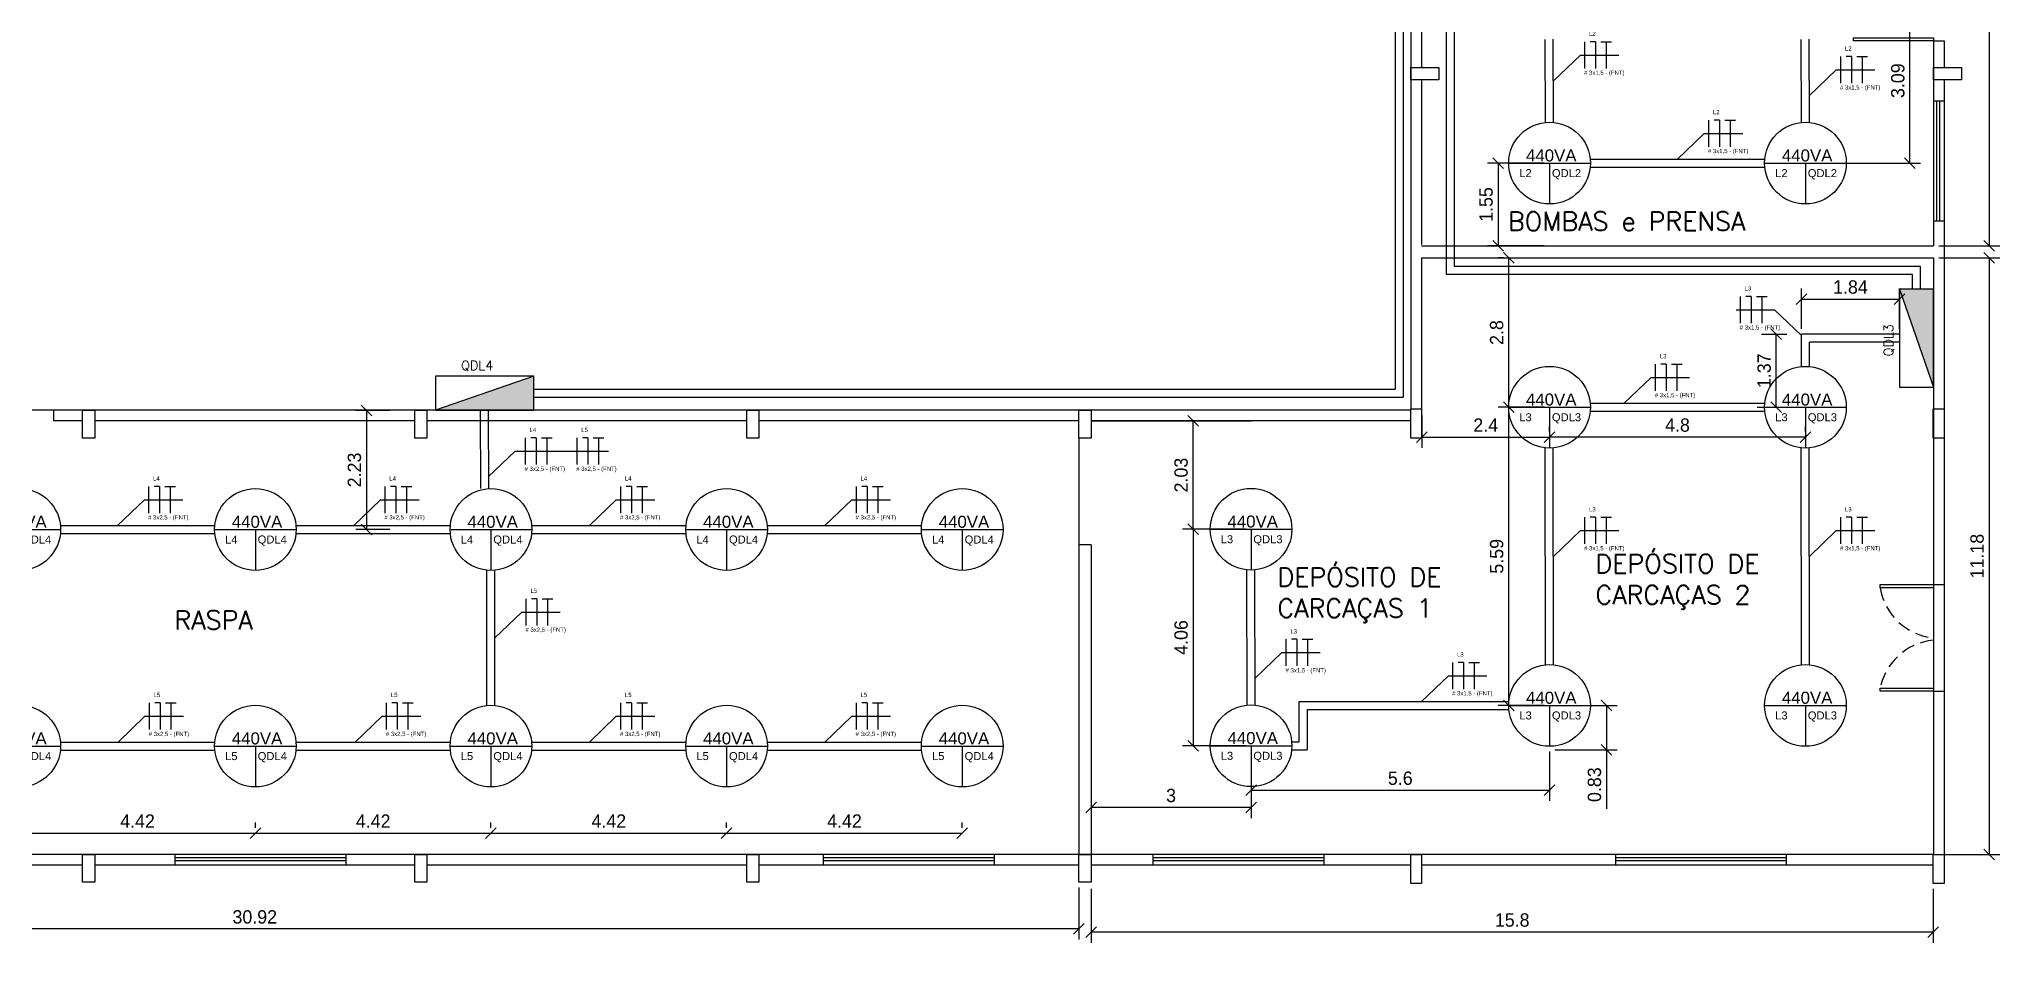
# Model space of a CAD drawing. Extents: x 196 to 565, y -49 to 207.
# Drawn here: x 374.41 to 411.19, y 12.34 to 29.27 of the extents above; entities that cross this region are included whole.
import ezdxf

# ---------------------------------------------------------------- set-up
doc = ezdxf.new("R2010")
doc.units = 0
doc.header["$MEASUREMENT"] = 0
doc.linetypes.add('DASHED2', pattern=[0.375, 0.25, -0.125])
doc.layers.get('0').update_dxf_attribs({"linetype": 'CONTINUOUS'})
doc.layers.get('DEFPOINTS').update_dxf_attribs({"linetype": 'CONTINUOUS'})
for name, color, linetype in [('_ARQ', 5, 'CONTINUOUS'), ('_ARQ-TEXTO', 4, 'CONTINUOUS'), ('_COTAS', 4, 'CONTINUOUS'), ('_ELT-ELETROCALHAS', 1, 'CONTINUOUS'), ('_ELT-LUMINARIAS', 3, 'CONTINUOUS'), ('_ELT-MÁQUINAS', 3, 'CONTINUOUS'), ('_ELT-PONTO', 2, 'CONTINUOUS'), ('_ELT-PONTO-TEXTO', 4, 'CONTINUOUS'), ('_ELT_ELETRODUTO_COT', 1, 'CONTINUOUS'), ('ELET_FIAÇÃO', 1, 'CONTINUOUS')]:
    doc.layers.add(name, color=color, linetype=linetype)
doc.styles.add('ARIAL', font='arial.ttf')
doc.styles.add('ROMANS', font='romans')
doc.dimstyles.new('LUMINOTECNICO', dxfattribs={"dimscale": 0, "dimtxt": 0.25, "dimasz": 0.2, "dimexe": 0.2, "dimexo": 0.1, "dimgap": 0.1, "dimtad": 1, "dimdsep": 46, "dimtxsty": 'Standard', "dimblk1": 'OBLIQUE', "dimblk2": 'OBLIQUE', "dimsah": 1, "dimcen": 0.2, "dimadec": 1, "dimazin": 0, "dimtfac": 1, "dimtmove": 0, "dimatfit": 3, "dimldrblk": 'OBLIQUE', "dimfxl": 1, "dimtolj": 1, "dimtzin": 0, "dimarcsym": 0})

# ---------------------------------------------------------------- blocks, each defined once
blk = doc.blocks.new('_OBLIQUE')
at = {"color": 0, "linetype": 'ByBlock'}
blk.add_line((-0.5, -0.5), (0.5, 0.5), dxfattribs=at)
blk = doc.blocks.new('*D66')
at = {"layer": '_COTAS', "color": 0, "linetype": 'Continuous', "lineweight": -2, "transparency": 16777216}
for p, q in [((410.043, 34.682), (411.188, 34.682)), ((410.988, 34.682), (410.988, 25.4)), ((410.043, 25.4), (411.188, 25.4))]:
    blk.add_line(p, q, dxfattribs=at)
at = {"layer": 'DEFPOINTS', "color": 0, "linetype": 'Continuous', "transparency": 16777216}
for p in [(409.943, 34.682), (409.943, 25.4), (410.988, 25.4)]:
    blk.add_point(p, dxfattribs=at)
at = {"layer": '_COTAS', "color": 0, "linetype": 'Continuous', "lineweight": -2, "transparency": 16777216, "xscale": 0.2, "yscale": 0.2, "zscale": 0.2}
for p, rotation in [((410.988, 34.682), 90), ((410.988, 25.4), 270)]:
    blk.add_blockref('_OBLIQUE', p, dxfattribs=dict(at, rotation=rotation))
at = {"layer": '_COTAS', "color": 0, "linetype": 'Continuous', "transparency": 16777216, "insert": (410.763, 30.041), "char_height": 0.25, "attachment_point": 5, "rotation": 90}
blk.add_mtext('\\A1;9.28', dxfattribs=at)
blk = doc.blocks.new('*D67')
at = {"layer": '_COTAS', "color": 0, "linetype": 'Continuous', "lineweight": -2, "transparency": 16777216}
for p, q in [((410.043, 25.176), (411.188, 25.176)), ((410.988, 25.176), (410.988, 13.994)), ((410.041, 13.994), (411.188, 13.994))]:
    blk.add_line(p, q, dxfattribs=at)
at = {"layer": 'DEFPOINTS', "color": 0, "linetype": 'Continuous', "transparency": 16777216}
for p in [(409.943, 25.176), (409.941, 13.994), (410.988, 13.994)]:
    blk.add_point(p, dxfattribs=at)
at = {"layer": '_COTAS', "color": 0, "linetype": 'Continuous', "lineweight": -2, "transparency": 16777216, "xscale": 0.2, "yscale": 0.2, "zscale": 0.2}
for p, rotation in [((410.988, 25.176), 90), ((410.988, 13.994), 270)]:
    blk.add_blockref('_OBLIQUE', p, dxfattribs=dict(at, rotation=rotation))
at = {"layer": '_COTAS', "color": 0, "linetype": 'Continuous', "transparency": 16777216, "insert": (410.763, 19.585), "char_height": 0.25, "attachment_point": 5, "rotation": 90}
blk.add_mtext('\\A1;11.18', dxfattribs=at)
blk = doc.blocks.new('*D68')
at = {"layer": '_COTAS', "color": 0, "linetype": 'Continuous', "lineweight": -2, "transparency": 16777216}
for p, q in [((394.143, 13.346), (394.143, 12.336)), ((409.941, 13.346), (409.941, 12.336)), ((409.941, 12.536), (394.143, 12.536))]:
    blk.add_line(p, q, dxfattribs=at)
at = {"layer": 'DEFPOINTS', "color": 0, "linetype": 'Continuous', "transparency": 16777216}
for p in [(394.143, 13.446), (409.941, 13.446), (394.143, 12.536)]:
    blk.add_point(p, dxfattribs=at)
at = {"layer": '_COTAS', "color": 0, "linetype": 'Continuous', "lineweight": -2, "transparency": 16777216, "xscale": 0.2, "yscale": 0.2, "zscale": 0.2, "rotation": 180}
blk.add_blockref('_OBLIQUE', (394.143, 12.536), dxfattribs=at)
at = {"layer": '_COTAS', "color": 0, "linetype": 'Continuous', "lineweight": -2, "transparency": 16777216, "xscale": 0.2, "yscale": 0.2, "zscale": 0.2}
blk.add_blockref('_OBLIQUE', (409.941, 12.536), dxfattribs=at)
at = {"layer": '_COTAS', "color": 0, "linetype": 'Continuous', "transparency": 16777216, "insert": (402.042, 12.761), "char_height": 0.25, "attachment_point": 5}
blk.add_mtext('\\A1;15.8', dxfattribs=at)
blk = doc.blocks.new('*D69')
at = {"layer": '_COTAS', "color": 0, "linetype": 'Continuous', "lineweight": -2, "transparency": 16777216}
for p, q in [((362.997, 13.37), (362.997, 12.395)), ((393.914, 13.37), (393.914, 12.395)), ((393.914, 12.595), (362.997, 12.595))]:
    blk.add_line(p, q, dxfattribs=at)
at = {"layer": 'DEFPOINTS', "color": 0, "linetype": 'Continuous', "transparency": 16777216}
for p in [(362.997, 13.47), (393.914, 13.47), (362.997, 12.595)]:
    blk.add_point(p, dxfattribs=at)
at = {"layer": '_COTAS', "color": 0, "linetype": 'Continuous', "lineweight": -2, "transparency": 16777216, "xscale": 0.2, "yscale": 0.2, "zscale": 0.2, "rotation": 180}
blk.add_blockref('_OBLIQUE', (362.997, 12.595), dxfattribs=at)
at = {"layer": '_COTAS', "color": 0, "linetype": 'Continuous', "lineweight": -2, "transparency": 16777216, "xscale": 0.2, "yscale": 0.2, "zscale": 0.2}
blk.add_blockref('_OBLIQUE', (393.914, 12.595), dxfattribs=at)
at = {"layer": '_COTAS', "color": 0, "linetype": 'Continuous', "transparency": 16777216, "insert": (378.456, 12.82), "char_height": 0.25, "attachment_point": 5}
blk.add_mtext('\\A1;30.92', dxfattribs=at)
blk = doc.blocks.new('LAMP_VaporMetal')
at = {"layer": '_ELT-LUMINARIAS', "linetype": 'Continuous'}
blk.add_circle((0, 0), 0.766, dxfattribs=at)
at = {"layer": '_ELT-MÁQUINAS', "linetype": 'Continuous'}
for p, q in [((-0.766, 0), (0.766, 0)), ((0, 0), (0, -0.766))]:
    blk.add_line(p, q, dxfattribs=at)
at = {"layer": '_ELT-LUMINARIAS', "linetype": 'Continuous', "style": 'ARIAL'}
for tag, p, height in [('220VA', (-0.442, 0.031), 0.226), ('L34', (-0.568, -0.263), 0.15), ('QDL5', (0.044, -0.263), 0.15)]:
    blk.add_attdef(tag, p, '', height=height, dxfattribs=at)
blk = doc.blocks.new('*D80')
at = {"layer": '_COTAS', "color": 0, "linetype": 'Continuous', "lineweight": -2, "transparency": 16777216}
for p, q in [((402.643, 26.952), (401.578, 26.952)), ((401.778, 26.952), (401.778, 25.4)), ((402.643, 25.4), (401.578, 25.4))]:
    blk.add_line(p, q, dxfattribs=at)
at = {"layer": 'DEFPOINTS', "color": 0, "linetype": 'Continuous', "transparency": 16777216}
for p in [(402.743, 26.952), (401.778, 25.4), (402.743, 25.4)]:
    blk.add_point(p, dxfattribs=at)
at = {"layer": '_COTAS', "color": 0, "linetype": 'Continuous', "lineweight": -2, "transparency": 16777216, "xscale": 0.2, "yscale": 0.2, "zscale": 0.2}
for p, rotation in [((401.778, 26.952), 90), ((401.778, 25.4), 270)]:
    blk.add_blockref('_OBLIQUE', p, dxfattribs=dict(at, rotation=rotation))
at = {"layer": '_COTAS', "color": 0, "linetype": 'Continuous', "transparency": 16777216, "insert": (401.553, 26.176), "char_height": 0.25, "attachment_point": 5, "rotation": 90}
blk.add_mtext('\\A1;1.55', dxfattribs=at)
blk = doc.blocks.new('*D86')
at = {"layer": '_COTAS', "color": 0, "linetype": 'Continuous', "lineweight": -2, "transparency": 16777216}
for p, q in [((397.043, 22.119), (395.857, 22.119)), ((396.057, 20.089), (396.057, 22.119)), ((397.043, 20.089), (395.857, 20.089))]:
    blk.add_line(p, q, dxfattribs=at)
at = {"layer": 'DEFPOINTS', "color": 0, "linetype": 'Continuous', "transparency": 16777216}
for p in [(396.057, 22.119), (397.143, 22.119), (397.143, 20.089)]:
    blk.add_point(p, dxfattribs=at)
at = {"layer": '_COTAS', "color": 0, "linetype": 'Continuous', "lineweight": -2, "transparency": 16777216, "xscale": 0.2, "yscale": 0.2, "zscale": 0.2}
for p, rotation in [((396.057, 22.119), 90), ((396.057, 20.089), 270)]:
    blk.add_blockref('_OBLIQUE', p, dxfattribs=dict(at, rotation=rotation))
at = {"layer": '_COTAS', "color": 0, "linetype": 'Continuous', "transparency": 16777216, "insert": (395.832, 21.104), "char_height": 0.25, "attachment_point": 5, "rotation": 90}
blk.add_mtext('\\A1;2.03', dxfattribs=at)
blk = doc.blocks.new('*D87')
at = {"layer": '_COTAS', "color": 0, "linetype": 'Continuous', "lineweight": -2, "transparency": 16777216}
for p, q in [((397.043, 20.089), (395.857, 20.089)), ((396.057, 20.089), (396.057, 16.029)), ((397.043, 16.029), (395.857, 16.029))]:
    blk.add_line(p, q, dxfattribs=at)
at = {"layer": 'DEFPOINTS', "color": 0, "linetype": 'Continuous', "transparency": 16777216}
for p in [(397.143, 20.089), (396.057, 16.029), (397.143, 16.029)]:
    blk.add_point(p, dxfattribs=at)
at = {"layer": '_COTAS', "color": 0, "linetype": 'Continuous', "lineweight": -2, "transparency": 16777216, "xscale": 0.2, "yscale": 0.2, "zscale": 0.2}
for p, rotation in [((396.057, 20.089), 90), ((396.057, 16.029), 270)]:
    blk.add_blockref('_OBLIQUE', p, dxfattribs=dict(at, rotation=rotation))
at = {"layer": '_COTAS', "color": 0, "linetype": 'Continuous', "transparency": 16777216, "insert": (395.832, 18.059), "char_height": 0.25, "attachment_point": 5, "rotation": 90}
blk.add_mtext('\\A1;4.06', dxfattribs=at)
blk = doc.blocks.new('*D88')
at = {"layer": '_COTAS', "color": 0, "linetype": 'Continuous', "lineweight": -2, "transparency": 16777216}
for p, q in [((394.143, 15.163), (394.143, 14.671)), ((397.143, 15.2), (397.143, 14.671)), ((397.143, 14.871), (394.143, 14.871))]:
    blk.add_line(p, q, dxfattribs=at)
at = {"layer": 'DEFPOINTS', "color": 0, "linetype": 'Continuous', "transparency": 16777216}
for p in [(394.143, 15.263), (397.143, 15.3), (394.143, 14.871)]:
    blk.add_point(p, dxfattribs=at)
at = {"layer": '_COTAS', "color": 0, "linetype": 'Continuous', "lineweight": -2, "transparency": 16777216, "xscale": 0.2, "yscale": 0.2, "zscale": 0.2, "rotation": 180}
blk.add_blockref('_OBLIQUE', (394.143, 14.871), dxfattribs=at)
at = {"layer": '_COTAS', "color": 0, "linetype": 'Continuous', "lineweight": -2, "transparency": 16777216, "xscale": 0.2, "yscale": 0.2, "zscale": 0.2}
blk.add_blockref('_OBLIQUE', (397.143, 14.871), dxfattribs=at)
at = {"layer": '_COTAS', "color": 0, "linetype": 'Continuous', "transparency": 16777216, "insert": (395.643, 15.096), "char_height": 0.25, "attachment_point": 5}
blk.add_mtext('\\A1;3', dxfattribs=at)
blk = doc.blocks.new('FIACAO_LUM_ELETRO_DIR')
at = {"layer": 'ELET_FIAÇÃO', "color": 4, "linetype": 'Continuous'}
for p, q in [((0.589, 0.233), (0.589, 0.733)), ((0.789, 0.733), (0.689, 0.733)), ((0.789, 0.733), (0.789, 0.233)), ((0.889, 0.733), (1.089, 0.733)), ((0.989, 0.733), (0.989, 0.233))]:
    blk.add_line(p, q, dxfattribs=at)
at = {"layer": 'ELET_FIAÇÃO', "color": 7, "linetype": 'Continuous'}
for points in [[(0.505, 0.483), (0, 0)], [(0.505, 0.483), (1.227, 0.483)]]:
    blk.add_lwpolyline(points, dxfattribs=at)
at = {"layer": 'ELET_FIAÇÃO', "color": 4, "linetype": 'Continuous', "style": 'ARIAL'}
for tag, p in [('C', (0.668, 0.843)), ('B', (0.575, 0.113))]:
    blk.add_attdef(tag, p, '', height=0.08, dxfattribs=at)
blk = doc.blocks.new('FIACAO_LUM_ELETRO_ESQ')
at = {"layer": 'ELET_FIAÇÃO', "color": 4, "linetype": 'Continuous'}
for p, q in [((-1.144, 0.233), (-1.144, 0.733)), ((-0.944, 0.733), (-1.044, 0.733)), ((-0.944, 0.733), (-0.944, 0.233)), ((-0.844, 0.733), (-0.644, 0.733)), ((-0.744, 0.733), (-0.744, 0.233))]:
    blk.add_line(p, q, dxfattribs=at)
at = {"layer": 'ELET_FIAÇÃO', "color": 7, "linetype": 'Continuous'}
for points in [[(-1.227, 0.483), (-0.505, 0.483)], [(-0.505, 0.483), (0, 0)]]:
    blk.add_lwpolyline(points, dxfattribs=at)
at = {"layer": 'ELET_FIAÇÃO', "color": 4, "linetype": 'Continuous', "style": 'ARIAL'}
for tag, p in [('C', (-1.065, 0.843)), ('B', (-1.157, 0.113))]:
    blk.add_attdef(tag, p, '', height=0.08, dxfattribs=at)
blk = doc.blocks.new('*D91')
at = {"layer": '_COTAS', "color": 0, "linetype": 'Continuous', "lineweight": -2, "transparency": 16777216}
for p, q in [((402.643, 22.376), (401.777, 22.376)), ((401.977, 16.786), (401.977, 22.376)), ((402.643, 16.786), (401.777, 16.786))]:
    blk.add_line(p, q, dxfattribs=at)
at = {"layer": 'DEFPOINTS', "color": 0, "linetype": 'Continuous', "transparency": 16777216}
for p in [(401.977, 22.376), (402.743, 22.376), (402.743, 16.786)]:
    blk.add_point(p, dxfattribs=at)
at = {"layer": '_COTAS', "color": 0, "linetype": 'Continuous', "lineweight": -2, "transparency": 16777216, "xscale": 0.2, "yscale": 0.2, "zscale": 0.2}
for p, rotation in [((401.977, 22.376), 90), ((401.977, 16.786), 270)]:
    blk.add_blockref('_OBLIQUE', p, dxfattribs=dict(at, rotation=rotation))
at = {"layer": '_COTAS', "color": 0, "linetype": 'Continuous', "transparency": 16777216, "insert": (401.752, 19.581), "char_height": 0.25, "attachment_point": 5, "rotation": 90}
blk.add_mtext('\\A1;5.59', dxfattribs=at)
blk = doc.blocks.new('*D92')
at = {"layer": '_COTAS', "color": 0, "linetype": 'Continuous', "lineweight": -2, "transparency": 16777216}
for p, q in [((401.877, 25.176), (401.777, 25.176)), ((401.977, 22.376), (401.977, 25.176)), ((401.877, 22.376), (401.777, 22.376))]:
    blk.add_line(p, q, dxfattribs=at)
at = {"layer": 'DEFPOINTS', "color": 0, "linetype": 'Continuous', "transparency": 16777216}
for p in [(401.977, 25.176), (401.977, 25.176), (401.977, 22.376)]:
    blk.add_point(p, dxfattribs=at)
at = {"layer": '_COTAS', "color": 0, "linetype": 'Continuous', "lineweight": -2, "transparency": 16777216, "xscale": 0.2, "yscale": 0.2, "zscale": 0.2}
for p, rotation in [((401.977, 25.176), 90), ((401.977, 22.376), 270)]:
    blk.add_blockref('_OBLIQUE', p, dxfattribs=dict(at, rotation=rotation))
at = {"layer": '_COTAS', "color": 0, "linetype": 'Continuous', "transparency": 16777216, "insert": (401.752, 23.776), "char_height": 0.25, "attachment_point": 5, "rotation": 90}
blk.add_mtext('\\A1;2.8', dxfattribs=at)
blk = doc.blocks.new('*D93')
at = {"layer": '_COTAS', "color": 0, "linetype": 'Continuous', "lineweight": -2, "transparency": 16777216}
for p, q in [((400.346, 22.219), (400.346, 21.615)), ((402.743, 22.219), (402.743, 21.615)), ((400.346, 21.815), (402.743, 21.815))]:
    blk.add_line(p, q, dxfattribs=at)
at = {"layer": 'DEFPOINTS', "color": 0, "linetype": 'Continuous', "transparency": 16777216}
for p in [(400.346, 22.319), (402.743, 22.319), (402.743, 21.815)]:
    blk.add_point(p, dxfattribs=at)
at = {"layer": '_COTAS', "color": 0, "linetype": 'Continuous', "lineweight": -2, "transparency": 16777216, "xscale": 0.2, "yscale": 0.2, "zscale": 0.2, "rotation": 180}
blk.add_blockref('_OBLIQUE', (400.346, 21.815), dxfattribs=at)
at = {"layer": '_COTAS', "color": 0, "linetype": 'Continuous', "lineweight": -2, "transparency": 16777216, "xscale": 0.2, "yscale": 0.2, "zscale": 0.2}
blk.add_blockref('_OBLIQUE', (402.743, 21.815), dxfattribs=at)
at = {"layer": '_COTAS', "color": 0, "linetype": 'Continuous', "transparency": 16777216, "insert": (401.545, 22.04), "char_height": 0.25, "attachment_point": 5}
blk.add_mtext('\\A1;2.4', dxfattribs=at)
blk = doc.blocks.new('*D94')
at = {"layer": '_COTAS', "color": 0, "linetype": 'Continuous', "lineweight": -2, "transparency": 16777216}
for p, q in [((402.743, 21.915), (402.743, 22.015)), ((407.543, 21.815), (402.743, 21.815)), ((407.543, 21.915), (407.543, 22.015))]:
    blk.add_line(p, q, dxfattribs=at)
at = {"layer": 'DEFPOINTS', "color": 0, "linetype": 'Continuous', "transparency": 16777216}
for p in [(402.743, 21.815), (402.743, 21.815), (407.543, 21.815)]:
    blk.add_point(p, dxfattribs=at)
at = {"layer": '_COTAS', "color": 0, "linetype": 'Continuous', "lineweight": -2, "transparency": 16777216, "xscale": 0.2, "yscale": 0.2, "zscale": 0.2, "rotation": 180}
blk.add_blockref('_OBLIQUE', (402.743, 21.815), dxfattribs=at)
at = {"layer": '_COTAS', "color": 0, "linetype": 'Continuous', "lineweight": -2, "transparency": 16777216, "xscale": 0.2, "yscale": 0.2, "zscale": 0.2}
blk.add_blockref('_OBLIQUE', (407.543, 21.815), dxfattribs=at)
at = {"layer": '_COTAS', "color": 0, "linetype": 'Continuous', "transparency": 16777216, "insert": (405.143, 22.04), "char_height": 0.25, "attachment_point": 5}
blk.add_mtext('\\A1;4.8', dxfattribs=at)
blk = doc.blocks.new('FIACAO_LUM_ELETRO_FNT')
at = {"layer": 'ELET_FIAÇÃO', "color": 4, "linetype": 'Continuous'}
for p, q in [((0, -0.25), (0, 0.25)), ((0.2, 0.25), (0.1, 0.25)), ((0.2, 0.25), (0.2, -0.25)), ((0.3, 0.25), (0.5, 0.25)), ((0.4, 0.25), (0.4, -0.25))]:
    blk.add_line(p, q, dxfattribs=at)
at = {"layer": 'ELET_FIAÇÃO', "color": 4, "linetype": 'Continuous', "style": 'ARIAL'}
for tag, p in [('C', (0.079, 0.36)), ('B', (-0.014, -0.37))]:
    blk.add_attdef(tag, p, '', height=0.08, dxfattribs=at)
blk = doc.blocks.new('*D102')
at = {"layer": '_COTAS', "color": 0, "linetype": 'Continuous', "lineweight": -2, "transparency": 16777216}
for p, q in [((407.643, 30.042), (409.701, 30.042)), ((409.501, 26.952), (409.501, 30.042)), ((407.643, 26.952), (409.701, 26.952))]:
    blk.add_line(p, q, dxfattribs=at)
at = {"layer": 'DEFPOINTS', "color": 0, "linetype": 'Continuous', "transparency": 16777216}
for p in [(407.543, 30.042), (409.501, 30.042), (407.543, 26.952)]:
    blk.add_point(p, dxfattribs=at)
at = {"layer": '_COTAS', "color": 0, "linetype": 'Continuous', "lineweight": -2, "transparency": 16777216, "xscale": 0.2, "yscale": 0.2, "zscale": 0.2}
for p, rotation in [((409.501, 30.042), 90), ((409.501, 26.952), 270)]:
    blk.add_blockref('_OBLIQUE', p, dxfattribs=dict(at, rotation=rotation))
at = {"layer": '_COTAS', "color": 0, "linetype": 'Continuous', "transparency": 16777216, "insert": (409.276, 28.497), "char_height": 0.25, "attachment_point": 5, "rotation": 90}
blk.add_mtext('\\A1;3.09', dxfattribs=at)
blk = doc.blocks.new('*D103')
at = {"layer": '_ELT_ELETRODUTO_COT', "color": 0, "linetype": 'Continuous', "lineweight": -2, "transparency": 16777216}
for p, q in [((407.468, 23.845), (407.468, 24.603)), ((407.468, 24.403), (409.307, 24.403)), ((409.307, 23.845), (409.307, 24.603))]:
    blk.add_line(p, q, dxfattribs=at)
at = {"layer": 'DEFPOINTS', "color": 0, "linetype": 'Continuous', "transparency": 16777216}
for p in [(409.307, 24.403), (407.468, 23.745), (409.307, 23.745)]:
    blk.add_point(p, dxfattribs=at)
at = {"layer": '_ELT_ELETRODUTO_COT', "color": 0, "linetype": 'Continuous', "lineweight": -2, "transparency": 16777216, "xscale": 0.2, "yscale": 0.2, "zscale": 0.2, "rotation": 180}
blk.add_blockref('_OBLIQUE', (407.468, 24.403), dxfattribs=at)
at = {"layer": '_ELT_ELETRODUTO_COT', "color": 0, "linetype": 'Continuous', "lineweight": -2, "transparency": 16777216, "xscale": 0.2, "yscale": 0.2, "zscale": 0.2}
blk.add_blockref('_OBLIQUE', (409.307, 24.403), dxfattribs=at)
at = {"layer": '_ELT_ELETRODUTO_COT', "color": 0, "linetype": 'Continuous', "transparency": 16777216, "insert": (408.387, 24.628), "char_height": 0.25, "attachment_point": 5}
blk.add_mtext('\\A1;1.84', dxfattribs=at)
blk = doc.blocks.new('*D104')
at = {"layer": '_ELT_ELETRODUTO_COT', "color": 0, "linetype": 'Continuous', "lineweight": -2, "transparency": 16777216}
for p, q in [((406.718, 23.745), (407.194, 23.745)), ((406.994, 22.376), (406.994, 23.745)), ((406.64, 22.376), (407.194, 22.376))]:
    blk.add_line(p, q, dxfattribs=at)
at = {"layer": 'DEFPOINTS', "color": 0, "linetype": 'Continuous', "transparency": 16777216}
for p in [(406.618, 23.745), (406.994, 23.745), (406.54, 22.376)]:
    blk.add_point(p, dxfattribs=at)
at = {"layer": '_ELT_ELETRODUTO_COT', "color": 0, "linetype": 'Continuous', "lineweight": -2, "transparency": 16777216, "xscale": 0.2, "yscale": 0.2, "zscale": 0.2}
for p, rotation in [((406.994, 23.745), 90), ((406.994, 22.376), 270)]:
    blk.add_blockref('_OBLIQUE', p, dxfattribs=dict(at, rotation=rotation))
at = {"layer": '_ELT_ELETRODUTO_COT', "color": 0, "linetype": 'Continuous', "transparency": 16777216, "insert": (406.769, 23.06), "char_height": 0.25, "attachment_point": 5, "rotation": 90}
blk.add_mtext('\\A1;1.37', dxfattribs=at)
blk = doc.blocks.new('*D105')
at = {"layer": '_ELT_ELETRODUTO_COT', "color": 0, "linetype": 'Continuous', "lineweight": -2, "transparency": 16777216}
for p, q in [((397.143, 15.929), (397.143, 14.995)), ((402.743, 15.92), (402.743, 14.995)), ((397.143, 15.195), (402.743, 15.195))]:
    blk.add_line(p, q, dxfattribs=at)
at = {"layer": 'DEFPOINTS', "color": 0, "linetype": 'Continuous', "transparency": 16777216}
for p in [(397.143, 16.029), (402.743, 16.02), (402.743, 15.195)]:
    blk.add_point(p, dxfattribs=at)
at = {"layer": '_ELT_ELETRODUTO_COT', "color": 0, "linetype": 'Continuous', "lineweight": -2, "transparency": 16777216, "xscale": 0.2, "yscale": 0.2, "zscale": 0.2, "rotation": 180}
blk.add_blockref('_OBLIQUE', (397.143, 15.195), dxfattribs=at)
at = {"layer": '_ELT_ELETRODUTO_COT', "color": 0, "linetype": 'Continuous', "lineweight": -2, "transparency": 16777216, "xscale": 0.2, "yscale": 0.2, "zscale": 0.2}
blk.add_blockref('_OBLIQUE', (402.743, 15.195), dxfattribs=at)
at = {"layer": '_ELT_ELETRODUTO_COT', "color": 0, "linetype": 'Continuous', "transparency": 16777216, "insert": (399.943, 15.42), "char_height": 0.25, "attachment_point": 5}
blk.add_mtext('\\A1;5.6', dxfattribs=at)
blk = doc.blocks.new('*D106')
at = {"layer": '_ELT_ELETRODUTO_COT', "color": 0, "linetype": 'Continuous', "lineweight": -2, "transparency": 16777216}
for p, q in [((402.843, 16.786), (404.011, 16.786)), ((403.811, 16.786), (403.811, 15.954)), ((402.843, 15.954), (404.011, 15.954)), ((403.811, 15.954), (403.811, 14.846))]:
    blk.add_line(p, q, dxfattribs=at)
at = {"layer": 'DEFPOINTS', "color": 0, "linetype": 'Continuous', "transparency": 16777216}
for p in [(402.743, 16.786), (402.743, 15.954), (403.811, 15.954)]:
    blk.add_point(p, dxfattribs=at)
at = {"layer": '_ELT_ELETRODUTO_COT', "color": 0, "linetype": 'Continuous', "lineweight": -2, "transparency": 16777216, "xscale": 0.2, "yscale": 0.2, "zscale": 0.2}
for p, rotation in [((403.811, 16.786), 90), ((403.811, 15.954), 270)]:
    blk.add_blockref('_OBLIQUE', p, dxfattribs=dict(at, rotation=rotation))
at = {"layer": '_ELT_ELETRODUTO_COT', "color": 0, "linetype": 'Continuous', "transparency": 16777216, "insert": (403.586, 15.3), "char_height": 0.25, "attachment_point": 5, "rotation": 90}
blk.add_mtext('\\A1;0.83', dxfattribs=at)
blk = doc.blocks.new('*D107')
at = {"layer": '_ELT_ELETRODUTO_COT', "color": 0, "linetype": 'Continuous', "lineweight": -2, "transparency": 16777216}
for p, q in [((380.988, 22.316), (380.351, 22.316)), ((380.551, 22.316), (380.551, 20.084)), ((380.988, 20.084), (380.351, 20.084))]:
    blk.add_line(p, q, dxfattribs=at)
at = {"layer": 'DEFPOINTS', "color": 0, "linetype": 'Continuous', "transparency": 16777216}
for p in [(381.088, 22.316), (380.551, 20.084), (381.088, 20.084)]:
    blk.add_point(p, dxfattribs=at)
at = {"layer": '_ELT_ELETRODUTO_COT', "color": 0, "linetype": 'Continuous', "lineweight": -2, "transparency": 16777216, "xscale": 0.2, "yscale": 0.2, "zscale": 0.2}
for p, rotation in [((380.551, 22.316), 90), ((380.551, 20.084), 270)]:
    blk.add_blockref('_OBLIQUE', p, dxfattribs=dict(at, rotation=rotation))
at = {"layer": '_ELT_ELETRODUTO_COT', "color": 0, "linetype": 'Continuous', "transparency": 16777216, "insert": (380.326, 21.2), "char_height": 0.25, "attachment_point": 5, "rotation": 90}
blk.add_mtext('\\A1;2.23', dxfattribs=at)
blk = doc.blocks.new('*D110')
at = {"layer": '_COTAS', "color": 0, "linetype": 'Continuous', "lineweight": -2, "transparency": 16777216}
for p, q in [((374.047, 14.492), (374.047, 14.592)), ((374.047, 14.392), (378.467, 14.392)), ((378.467, 14.492), (378.467, 14.592))]:
    blk.add_line(p, q, dxfattribs=at)
at = {"layer": 'DEFPOINTS', "color": 0, "linetype": 'Continuous', "transparency": 16777216}
for p in [(374.047, 14.392), (378.467, 14.392), (378.467, 14.392)]:
    blk.add_point(p, dxfattribs=at)
at = {"layer": '_COTAS', "color": 0, "linetype": 'Continuous', "lineweight": -2, "transparency": 16777216, "xscale": 0.2, "yscale": 0.2, "zscale": 0.2, "rotation": 180}
blk.add_blockref('_OBLIQUE', (374.047, 14.392), dxfattribs=at)
at = {"layer": '_COTAS', "color": 0, "linetype": 'Continuous', "lineweight": -2, "transparency": 16777216, "xscale": 0.2, "yscale": 0.2, "zscale": 0.2}
blk.add_blockref('_OBLIQUE', (378.467, 14.392), dxfattribs=at)
at = {"layer": '_COTAS', "color": 0, "linetype": 'Continuous', "transparency": 16777216, "insert": (376.257, 14.617), "char_height": 0.25, "attachment_point": 5}
blk.add_mtext('\\A1;4.42', dxfattribs=at)
blk = doc.blocks.new('*D145')
at = {"layer": '_COTAS', "color": 0, "linetype": 'Continuous', "lineweight": -2, "transparency": 16777216}
for p, q in [((378.467, 14.492), (378.467, 14.592)), ((378.467, 14.392), (382.887, 14.392)), ((382.887, 14.492), (382.887, 14.592))]:
    blk.add_line(p, q, dxfattribs=at)
at = {"layer": 'DEFPOINTS', "color": 0, "linetype": 'Continuous', "transparency": 16777216}
for p in [(378.467, 14.392), (382.887, 14.392), (382.887, 14.392)]:
    blk.add_point(p, dxfattribs=at)
at = {"layer": '_COTAS', "color": 0, "linetype": 'Continuous', "lineweight": -2, "transparency": 16777216, "xscale": 0.2, "yscale": 0.2, "zscale": 0.2, "rotation": 180}
blk.add_blockref('_OBLIQUE', (378.467, 14.392), dxfattribs=at)
at = {"layer": '_COTAS', "color": 0, "linetype": 'Continuous', "lineweight": -2, "transparency": 16777216, "xscale": 0.2, "yscale": 0.2, "zscale": 0.2}
blk.add_blockref('_OBLIQUE', (382.887, 14.392), dxfattribs=at)
at = {"layer": '_COTAS', "color": 0, "linetype": 'Continuous', "transparency": 16777216, "insert": (380.677, 14.617), "char_height": 0.25, "attachment_point": 5}
blk.add_mtext('\\A1;4.42', dxfattribs=at)
blk = doc.blocks.new('*D146')
at = {"layer": '_COTAS', "color": 0, "linetype": 'Continuous', "lineweight": -2, "transparency": 16777216}
for p, q in [((382.887, 14.492), (382.887, 14.592)), ((382.887, 14.392), (387.307, 14.392)), ((387.307, 14.492), (387.307, 14.592))]:
    blk.add_line(p, q, dxfattribs=at)
at = {"layer": 'DEFPOINTS', "color": 0, "linetype": 'Continuous', "transparency": 16777216}
for p in [(382.887, 14.392), (387.307, 14.392), (387.307, 14.392)]:
    blk.add_point(p, dxfattribs=at)
at = {"layer": '_COTAS', "color": 0, "linetype": 'Continuous', "lineweight": -2, "transparency": 16777216, "xscale": 0.2, "yscale": 0.2, "zscale": 0.2, "rotation": 180}
blk.add_blockref('_OBLIQUE', (382.887, 14.392), dxfattribs=at)
at = {"layer": '_COTAS', "color": 0, "linetype": 'Continuous', "lineweight": -2, "transparency": 16777216, "xscale": 0.2, "yscale": 0.2, "zscale": 0.2}
blk.add_blockref('_OBLIQUE', (387.307, 14.392), dxfattribs=at)
at = {"layer": '_COTAS', "color": 0, "linetype": 'Continuous', "transparency": 16777216, "insert": (385.097, 14.617), "char_height": 0.25, "attachment_point": 5}
blk.add_mtext('\\A1;4.42', dxfattribs=at)
blk = doc.blocks.new('*D147')
at = {"layer": '_COTAS', "color": 0, "linetype": 'Continuous', "lineweight": -2, "transparency": 16777216}
for p, q in [((387.307, 14.492), (387.307, 14.592)), ((387.307, 14.392), (391.727, 14.392)), ((391.727, 14.492), (391.727, 14.592))]:
    blk.add_line(p, q, dxfattribs=at)
at = {"layer": 'DEFPOINTS', "color": 0, "linetype": 'Continuous', "transparency": 16777216}
for p in [(387.307, 14.392), (391.727, 14.392), (391.727, 14.392)]:
    blk.add_point(p, dxfattribs=at)
at = {"layer": '_COTAS', "color": 0, "linetype": 'Continuous', "lineweight": -2, "transparency": 16777216, "xscale": 0.2, "yscale": 0.2, "zscale": 0.2, "rotation": 180}
blk.add_blockref('_OBLIQUE', (387.307, 14.392), dxfattribs=at)
at = {"layer": '_COTAS', "color": 0, "linetype": 'Continuous', "lineweight": -2, "transparency": 16777216, "xscale": 0.2, "yscale": 0.2, "zscale": 0.2}
blk.add_blockref('_OBLIQUE', (391.727, 14.392), dxfattribs=at)
at = {"layer": '_COTAS', "color": 0, "linetype": 'Continuous', "transparency": 16777216, "insert": (389.517, 14.617), "char_height": 0.25, "attachment_point": 5}
blk.add_mtext('\\A1;4.42', dxfattribs=at)

msp = doc.modelspace()

# ---------------------------------------------------------------- hatches: boundary and pattern name
at = {"layer": '_ELT-PONTO', "linetype": 'Continuous'}
for points in [[(409.943, 24.59), (409.307, 24.59), (409.943, 22.75)], [(383.69, 22.319), (383.69, 22.956), (381.849, 22.319)]]:
    msp.add_hatch(color=256, dxfattribs=at).paths.add_polyline_path(points)

# ---------------------------------------------------------------- linework, layer by layer
at = {"layer": '_ARQ'}
for p, q in [((400.143, 60.828), (400.143, 22.343)), ((400.343, 34.682), (400.343, 28.742)), ((409.943, 29.242), (409.943, 25.4)), ((410.143, 29.242), (410.143, 28.742)), ((410.143, 28.512), (410.143, 13.794)), ((409.943, 28.12), (410.146, 28.12)), ((410.008, 25.866), (410.008, 28.117)), ((410.061, 25.866), (410.061, 28.117)), ((410.146, 25.866), (409.943, 25.866)), ((400.343, 25.4), (409.943, 25.4)), ((400.343, 25.176), (409.943, 25.176)), ((409.943, 25.176), (409.943, 13.994)), ((400.141, 22.319), (356.768, 22.319)), ((375.226, 22.119), (374.678, 22.119)), ((381.456, 22.119), (375.456, 22.119)), ((387.685, 22.119), (381.685, 22.119)), ((393.914, 22.119), (387.914, 22.119)), ((400.143, 22.119), (394.143, 22.119)), ((409.943, 19.05), (410.143, 19.05)), ((409.943, 17.05), (410.143, 17.05)), ((409.943, 13.994), (356.768, 13.994)), ((376.962, 13.794), (376.962, 13.997)), ((380.162, 13.997), (380.162, 13.794)), ((389.126, 13.794), (389.126, 13.997)), ((392.326, 13.997), (392.326, 13.794)), ((395.307, 13.794), (395.307, 13.997)), ((398.507, 13.997), (398.507, 13.794)), ((403.984, 13.794), (403.984, 13.997)), ((407.184, 13.997), (407.184, 13.794)), ((375.226, 13.794), (369.226, 13.794)), ((381.456, 13.794), (375.456, 13.794)), ((376.962, 13.932), (380.159, 13.932)), ((376.962, 13.879), (380.159, 13.879)), ((387.685, 13.794), (381.685, 13.794)), ((393.914, 13.794), (387.914, 13.794)), ((389.126, 13.932), (392.323, 13.932)), ((389.126, 13.879), (392.323, 13.879)), ((400.141, 13.794), (394.143, 13.794)), ((395.307, 13.932), (398.504, 13.932)), ((395.307, 13.879), (398.504, 13.879)), ((409.941, 13.794), (400.343, 13.794)), ((403.984, 13.932), (407.181, 13.932)), ((403.984, 13.879), (407.181, 13.879))]:
    msp.add_line(p, q, dxfattribs=at)
at = {"layer": '_ARQ', "linetype": 'Continuous'}
for p, q in [((409.943, 29.242), (410.143, 29.242)), ((400.343, 28.512), (400.343, 25.427)), ((400.343, 25.176), (400.343, 22.343)), ((374.678, 22.319), (374.678, 22.119)), ((393.914, 21.794), (393.914, 13.994)), ((394.143, 19.794), (393.914, 19.794)), ((394.143, 19.794), (394.143, 13.994)), ((409.943, 19.02), (409.943, 17.08))]:
    msp.add_line(p, q, dxfattribs=at)
for points in [[(409.943, 29.242), (408.443, 29.242), (408.443, 29.302), (409.943, 29.302)], [(400.343, 21.794), (400.141, 21.794), (400.141, 22.343), (400.343, 22.343)], [(410.143, 21.794), (409.941, 21.794), (409.941, 22.343), (410.143, 22.343)], [(409.943, 18.99), (408.943, 18.99), (408.943, 19.05), (409.943, 19.05)], [(409.943, 17.05), (408.943, 17.05), (408.943, 17.11), (409.943, 17.11)], [(400.343, 13.446), (400.141, 13.446), (400.141, 13.994), (400.343, 13.994)], [(410.143, 13.446), (409.941, 13.446), (409.941, 13.994), (410.143, 13.994)]]:
    msp.add_lwpolyline(points, close=True, dxfattribs=at)
at = {"layer": '_ARQ'}
for points in [[(400.143, 28.742), (400.668, 28.742), (400.668, 28.512), (400.143, 28.512)], [(409.943, 28.742), (410.468, 28.742), (410.468, 28.512), (409.943, 28.512)], [(375.456, 22.319), (375.456, 21.794), (375.226, 21.794), (375.226, 22.319)], [(381.685, 22.319), (381.685, 21.794), (381.456, 21.794), (381.456, 22.319)], [(387.914, 22.319), (387.914, 21.794), (387.685, 21.794), (387.685, 22.319)], [(394.143, 22.319), (394.143, 21.794), (393.914, 21.794), (393.914, 22.319)], [(375.456, 13.994), (375.456, 13.47), (375.226, 13.47), (375.226, 13.994)], [(381.685, 13.994), (381.685, 13.47), (381.456, 13.47), (381.456, 13.994)], [(387.914, 13.994), (387.914, 13.47), (387.685, 13.47), (387.685, 13.994)], [(394.143, 13.994), (394.143, 13.47), (393.914, 13.47), (393.914, 13.994)]]:
    msp.add_lwpolyline(points, close=True, dxfattribs=at)
at = {"layer": '_ARQ', "linetype": 'DASHED2'}
for centre, start, end in [((410.064, 19.18), 189.6213, 263.9217), ((410.056, 16.88), 96.0783, 170.3787)]:
    msp.add_arc(centre, 1.136, start, end, dxfattribs=at)
at = {"layer": '_COTAS', "linetype": 'Continuous'}
msp.add_line((394.143, 22.119), (397.143, 22.119), dxfattribs=at)
at = {"layer": '_ELT-ELETROCALHAS', "color": 8, "linetype": 'Continuous'}
for p, q in [((400.804, 47.131), (400.804, 24.864)), ((400.954, 47.281), (400.954, 25.014)), ((399.848, 47.062), (399.848, 22.712)), ((399.998, 47.062), (399.998, 22.562)), ((409.7, 25.014), (400.954, 25.014)), ((409.7, 24.59), (409.7, 25.014)), ((409.55, 24.864), (400.804, 24.864)), ((409.55, 24.59), (409.55, 24.864)), ((383.69, 22.712), (399.848, 22.712)), ((383.69, 22.562), (399.998, 22.562))]:
    msp.add_line(p, q, dxfattribs=at)
at = {"layer": '_ELT-ELETROCALHAS'}
for p, q in [((402.668, 27.718), (402.663, 29.272)), ((402.818, 27.718), (402.813, 29.273)), ((407.468, 27.718), (407.463, 29.272)), ((407.618, 27.718), (407.613, 29.273)), ((403.509, 27.027), (406.772, 27.027)), ((403.509, 26.877), (406.772, 26.877)), ((403.509, 22.451), (406.772, 22.451)), ((382.695, 20.85), (382.689, 22.315)), ((382.845, 20.851), (382.839, 22.316)), ((403.509, 22.301), (406.772, 22.301)), ((402.668, 17.552), (402.663, 21.606)), ((402.818, 17.552), (402.813, 21.607)), ((407.468, 17.552), (407.463, 21.606)), ((407.618, 17.552), (407.613, 21.607)), ((374.813, 20.159), (377.689, 20.159)), ((374.813, 20.009), (377.689, 20.009)), ((379.233, 20.159), (382.121, 20.159)), ((379.233, 20.009), (382.121, 20.009)), ((383.653, 20.159), (386.541, 20.159)), ((383.653, 20.009), (386.541, 20.009)), ((388.073, 20.159), (390.961, 20.159)), ((388.073, 20.009), (390.961, 20.009)), ((382.812, 16.79), (382.807, 19.315)), ((382.962, 16.79), (382.957, 19.315)), ((397.068, 16.795), (397.063, 19.319)), ((397.218, 16.795), (397.213, 19.32)), ((374.813, 16.099), (377.701, 16.099)), ((374.813, 15.949), (377.701, 15.949)), ((379.233, 16.099), (382.121, 16.099)), ((379.233, 15.949), (382.121, 15.949)), ((383.653, 16.099), (386.541, 16.099)), ((383.653, 15.949), (386.541, 15.949)), ((388.073, 16.099), (390.961, 16.099)), ((388.073, 15.949), (390.961, 15.949))]:
    msp.add_line(p, q, dxfattribs=at)
at = {"layer": '_ELT-ELETROCALHAS', "linetype": 'Continuous'}
for p, q in [((409.307, 23.745), (407.468, 23.745)), ((407.468, 23.142), (407.468, 23.745)), ((409.307, 23.595), (407.618, 23.595)), ((407.618, 23.142), (407.618, 23.595)), ((398.044, 16.104), (398.044, 16.861)), ((398.044, 16.861), (401.972, 16.861)), ((398.194, 16.711), (398.194, 15.954)), ((398.194, 16.711), (401.972, 16.711)), ((397.909, 16.104), (398.044, 16.104)), ((397.909, 15.954), (398.194, 15.954))]:
    msp.add_line(p, q, dxfattribs=at)
at = {"layer": '_ELT-PONTO', "linetype": 'Continuous'}
for p, q in [((409.307, 24.59), (409.943, 22.75)), ((383.69, 22.956), (381.849, 22.319))]:
    msp.add_line(p, q, dxfattribs=at)
for points in [[(409.943, 24.59), (409.307, 24.59), (409.307, 22.75), (409.943, 22.75)], [(383.69, 22.319), (383.69, 22.956), (381.849, 22.956), (381.849, 22.319)]]:
    msp.add_lwpolyline(points, close=True, dxfattribs=at)
at = {"layer": 'ELET_FIAÇÃO', "color": 7, "linetype": 'Continuous'}
for points in [[(383.342, 21.552), (382.837, 21.069)], [(383.342, 21.552), (385.088, 21.552)]]:
    msp.add_lwpolyline(points, dxfattribs=at)

# ---------------------------------------------------------------- block references
at = {"layer": '_COTAS', "linetype": 'Continuous'}
for p, values in [((383.532, 21.552), {'B': '# 3x2,5 - (FNT)', 'C': 'L4'}), ((384.501, 21.552), {'B': '# 3x2,5 - (FNT)', 'C': 'L5'})]:
    msp.add_blockref('FIACAO_LUM_ELETRO_FNT', p, dxfattribs=at).add_auto_attribs(values)
at = {"layer": '_ELT-ELETROCALHAS', "linetype": 'Continuous'}
for name, p, values in [('FIACAO_LUM_ELETRO_DIR', (402.816, 28.495), {'C': 'L2', 'B': '# 3x1,5 - (FNT)'}), ('FIACAO_LUM_ELETRO_DIR', (407.616, 28.219), {'C': 'L2', 'B': '# 3x1,5 - (FNT)'}), ('FIACAO_LUM_ELETRO_DIR', (405.14, 27.026), {'C': 'L2', 'B': '# 3x1,5 - (FNT)'}), ('FIACAO_LUM_ELETRO_ESQ', (407.468, 23.719), {'C': 'L3', 'B': '# 3x1,5 - (FNT)'}), ('FIACAO_LUM_ELETRO_DIR', (404.143, 22.45), {'C': 'L3', 'B': '# 3x1,5 - (FNT)'}), ('FIACAO_LUM_ELETRO_DIR', (375.88, 20.159), {'C': 'L4', 'B': '# 3x2,5 - (FNT)'}), ('FIACAO_LUM_ELETRO_DIR', (380.312, 20.159), {'C': 'L4', 'B': '# 3x2,5 - (FNT)'}), ('FIACAO_LUM_ELETRO_DIR', (384.732, 20.159), {'C': 'L4', 'B': '# 3x2,5 - (FNT)'}), ('FIACAO_LUM_ELETRO_DIR', (389.152, 20.159), {'C': 'L4', 'B': '# 3x2,5 - (FNT)'}), ('FIACAO_LUM_ELETRO_DIR', (402.816, 19.579), {'C': 'L3', 'B': '# 3x1,5 - (FNT)'}), ('FIACAO_LUM_ELETRO_DIR', (407.616, 19.579), {'C': 'L3', 'B': '# 3x1,5 - (FNT)'}), ('FIACAO_LUM_ELETRO_DIR', (382.96, 18.053), {'C': 'L5', 'B': '# 3x2,5 - (FNT)'}), ('FIACAO_LUM_ELETRO_DIR', (397.216, 17.292), {'C': 'L3', 'B': '# 3x1,5 - (FNT)'}), ('FIACAO_LUM_ELETRO_DIR', (400.34, 16.86), {'C': 'L3', 'B': '# 3x1,5 - (FNT)'}), ('FIACAO_LUM_ELETRO_DIR', (375.892, 16.099), {'C': 'L5', 'B': '# 3x2,5 - (FNT)'}), ('FIACAO_LUM_ELETRO_DIR', (380.341, 16.099), {'C': 'L5', 'B': '# 3x2,5 - (FNT)'}), ('FIACAO_LUM_ELETRO_DIR', (384.732, 16.099), {'C': 'L5', 'B': '# 3x2,5 - (FNT)'}), ('FIACAO_LUM_ELETRO_DIR', (389.152, 16.099), {'C': 'L5', 'B': '# 3x2,5 - (FNT)'})]:
    msp.add_blockref(name, p, dxfattribs=at).add_auto_attribs(values)
at = {"layer": '_ELT-LUMINARIAS', "linetype": 'Continuous'}
for p, values in [((402.743, 26.952), {'220VA': '440VA', 'L34': 'L2', 'QDL5': 'QDL2'}), ((407.543, 26.952), {'220VA': '440VA', 'L34': 'L2', 'QDL5': 'QDL2'}), ((402.743, 22.376), {'220VA': '440VA', 'L34': 'L3', 'QDL5': 'QDL3'}), ((407.543, 22.376), {'220VA': '440VA', 'L34': 'L3', 'QDL5': 'QDL3'}), ((374.047, 20.084), {'220VA': '440VA', 'L34': 'L4', 'QDL5': 'QDL4'}), ((378.467, 20.084), {'220VA': '440VA', 'L34': 'L4', 'QDL5': 'QDL4'}), ((382.887, 20.084), {'220VA': '440VA', 'L34': 'L4', 'QDL5': 'QDL4'}), ((387.307, 20.084), {'220VA': '440VA', 'L34': 'L4', 'QDL5': 'QDL4'}), ((391.727, 20.084), {'220VA': '440VA', 'L34': 'L4', 'QDL5': 'QDL4'}), ((397.143, 20.089), {'220VA': '440VA', 'L34': 'L3', 'QDL5': 'QDL3'}), ((402.743, 16.786), {'220VA': '440VA', 'L34': 'L3', 'QDL5': 'QDL3'}), ((407.543, 16.786), {'220VA': '440VA', 'L34': 'L3', 'QDL5': 'QDL3'}), ((374.047, 16.024), {'220VA': '440VA', 'L34': 'L5', 'QDL5': 'QDL4'}), ((378.467, 16.024), {'220VA': '440VA', 'L34': 'L5', 'QDL5': 'QDL4'}), ((382.887, 16.024), {'220VA': '440VA', 'L34': 'L5', 'QDL5': 'QDL4'}), ((387.307, 16.024), {'220VA': '440VA', 'L34': 'L5', 'QDL5': 'QDL4'}), ((391.727, 16.024), {'220VA': '440VA', 'L34': 'L5', 'QDL5': 'QDL4'}), ((397.143, 16.029), {'220VA': '440VA', 'L34': 'L3', 'QDL5': 'QDL3'})]:
    msp.add_blockref('LAMP_VaporMetal', p, dxfattribs=at).add_auto_attribs(values)

# ---------------------------------------------------------------- texts
at = {"layer": '_ARQ-TEXTO', "style": 'ROMANS'}
for s, p in [('BOMBAS e PRENSA', (401.96, 25.686)), ('RASPA', (376.948, 18.212))]:
    msp.add_text(s, height=0.35, dxfattribs=at).set_placement(p)
at = {"layer": '_ARQ-TEXTO', "linetype": 'Continuous', "char_height": 0.35, "attachment_point": 1, "style": 'ROMANS'}
for s, insert, width in [('DEPÓSITO DE \\PCARCAÇAS 2', (403.603, 19.618), 7.0685), ('DEPÓSITO DE \\PCARCAÇAS 1', (397.638, 19.367), 6.968)]:
    msp.add_mtext(s, dxfattribs=dict(at, insert=insert, width=width))
at = {"layer": '_ELT-PONTO-TEXTO', "style": 'ROMANS'}
msp.add_text('QDL3', height=0.176, rotation=90, dxfattribs=at).set_placement((409.19, 23.329))
msp.add_text('QDL4', height=0.176, dxfattribs=at).set_placement((382.326, 23.072))

# ---------------------------------------------------------------- dimensions: what is measured, and where the dimension line sits
at = {"layer": '_COTAS', "linetype": 'Continuous'}
for base, p1, p2, picture, middle in [((410.988, 25.4), (409.943, 34.682), (409.943, 25.4), '*D66', (410.763, 30.041)), ((409.501, 30.042), (407.543, 26.952), (407.543, 30.042), '*D102', (409.276, 28.497)), ((401.977, 25.176), (401.977, 22.376), (401.977, 25.176), '*D92', (401.752, 23.776)), ((410.988, 13.994), (409.943, 25.176), (409.941, 13.994), '*D67', (410.763, 19.585)), ((401.977, 22.376), (402.743, 16.786), (402.743, 22.376), '*D91', (401.752, 19.581)), ((396.057, 22.119), (397.143, 20.089), (397.143, 22.119), '*D86', (395.832, 21.104)), ((396.057, 16.029), (397.143, 20.089), (397.143, 16.029), '*D87', (395.832, 18.059))]:
    dim = msp.add_linear_dim(base=base, p1=p1, p2=p2, angle=90, dimstyle='LUMINOTECNICO', override={"dimscale": 1}, dxfattribs=at)
    dim.commit()
    dim.dimension.update_dxf_attribs({"geometry": picture, "text_midpoint": middle})
dim = msp.add_linear_dim(base=(401.778, 25.4), p1=(402.743, 26.952), p2=(402.743, 25.4), angle=90, dimstyle='LUMINOTECNICO', override={"dimscale": 1}, dxfattribs=at)
dim.commit()
dim.dimension.update_dxf_attribs({"geometry": '*D80', "text_midpoint": (401.778, 26.176), "dimtype": 160})
for base, p1, p2, picture, middle in [((402.743, 21.815), (400.346, 22.319), (402.743, 22.319), '*D93', (401.545, 22.04)), ((402.743, 21.815), (407.543, 21.815), (402.743, 21.815), '*D94', (405.143, 22.04)), ((394.143, 14.871), (397.143, 15.3), (394.143, 15.263), '*D88', (395.643, 15.096)), ((378.467, 14.392), (374.047, 14.392), (378.467, 14.392), '*D110', (376.257, 14.617)), ((382.887, 14.392), (378.467, 14.392), (382.887, 14.392), '*D145', (380.677, 14.617)), ((387.307, 14.392), (382.887, 14.392), (387.307, 14.392), '*D146', (385.097, 14.617)), ((391.727, 14.392), (387.307, 14.392), (391.727, 14.392), '*D147', (389.517, 14.617)), ((362.997, 12.595), (393.914, 13.47), (362.997, 13.47), '*D69', (378.456, 12.82)), ((394.143, 12.536), (409.941, 13.446), (394.143, 13.446), '*D68', (402.042, 12.761))]:
    dim = msp.add_linear_dim(base=base, p1=p1, p2=p2, dimstyle='LUMINOTECNICO', override={"dimscale": 1}, dxfattribs=at)
    dim.commit()
    dim.dimension.update_dxf_attribs({"geometry": picture, "text_midpoint": middle})
at = {"layer": '_ELT_ELETRODUTO_COT', "linetype": 'Continuous'}
dim = msp.add_linear_dim(base=(409.307, 24.403), p1=(407.468, 23.745), p2=(409.307, 23.745), dimstyle='LUMINOTECNICO', override={"dimscale": 1}, dxfattribs=at)
dim.commit()
dim.dimension.update_dxf_attribs({"geometry": '*D103', "text_midpoint": (408.387, 24.403), "dimtype": 160})
for base, p1, p2, picture, middle in [((406.994, 23.745), (406.54, 22.376), (406.618, 23.745), '*D104', (406.769, 23.06)), ((380.551, 20.084), (381.088, 22.316), (381.088, 20.084), '*D107', (380.326, 21.2)), ((403.811, 15.954), (402.743, 16.786), (402.743, 15.954), '*D106', (403.586, 15.3))]:
    dim = msp.add_linear_dim(base=base, p1=p1, p2=p2, angle=90, dimstyle='LUMINOTECNICO', override={"dimscale": 1}, dxfattribs=at)
    dim.commit()
    dim.dimension.update_dxf_attribs({"geometry": picture, "text_midpoint": middle})
dim = msp.add_linear_dim(base=(402.743, 15.195), p1=(397.143, 16.029), p2=(402.743, 16.02), dimstyle='LUMINOTECNICO', override={"dimscale": 1}, dxfattribs=at)
dim.commit()
dim.dimension.update_dxf_attribs({"geometry": '*D105', "text_midpoint": (399.943, 15.42)})

doc.saveas('drawing.dxf')
